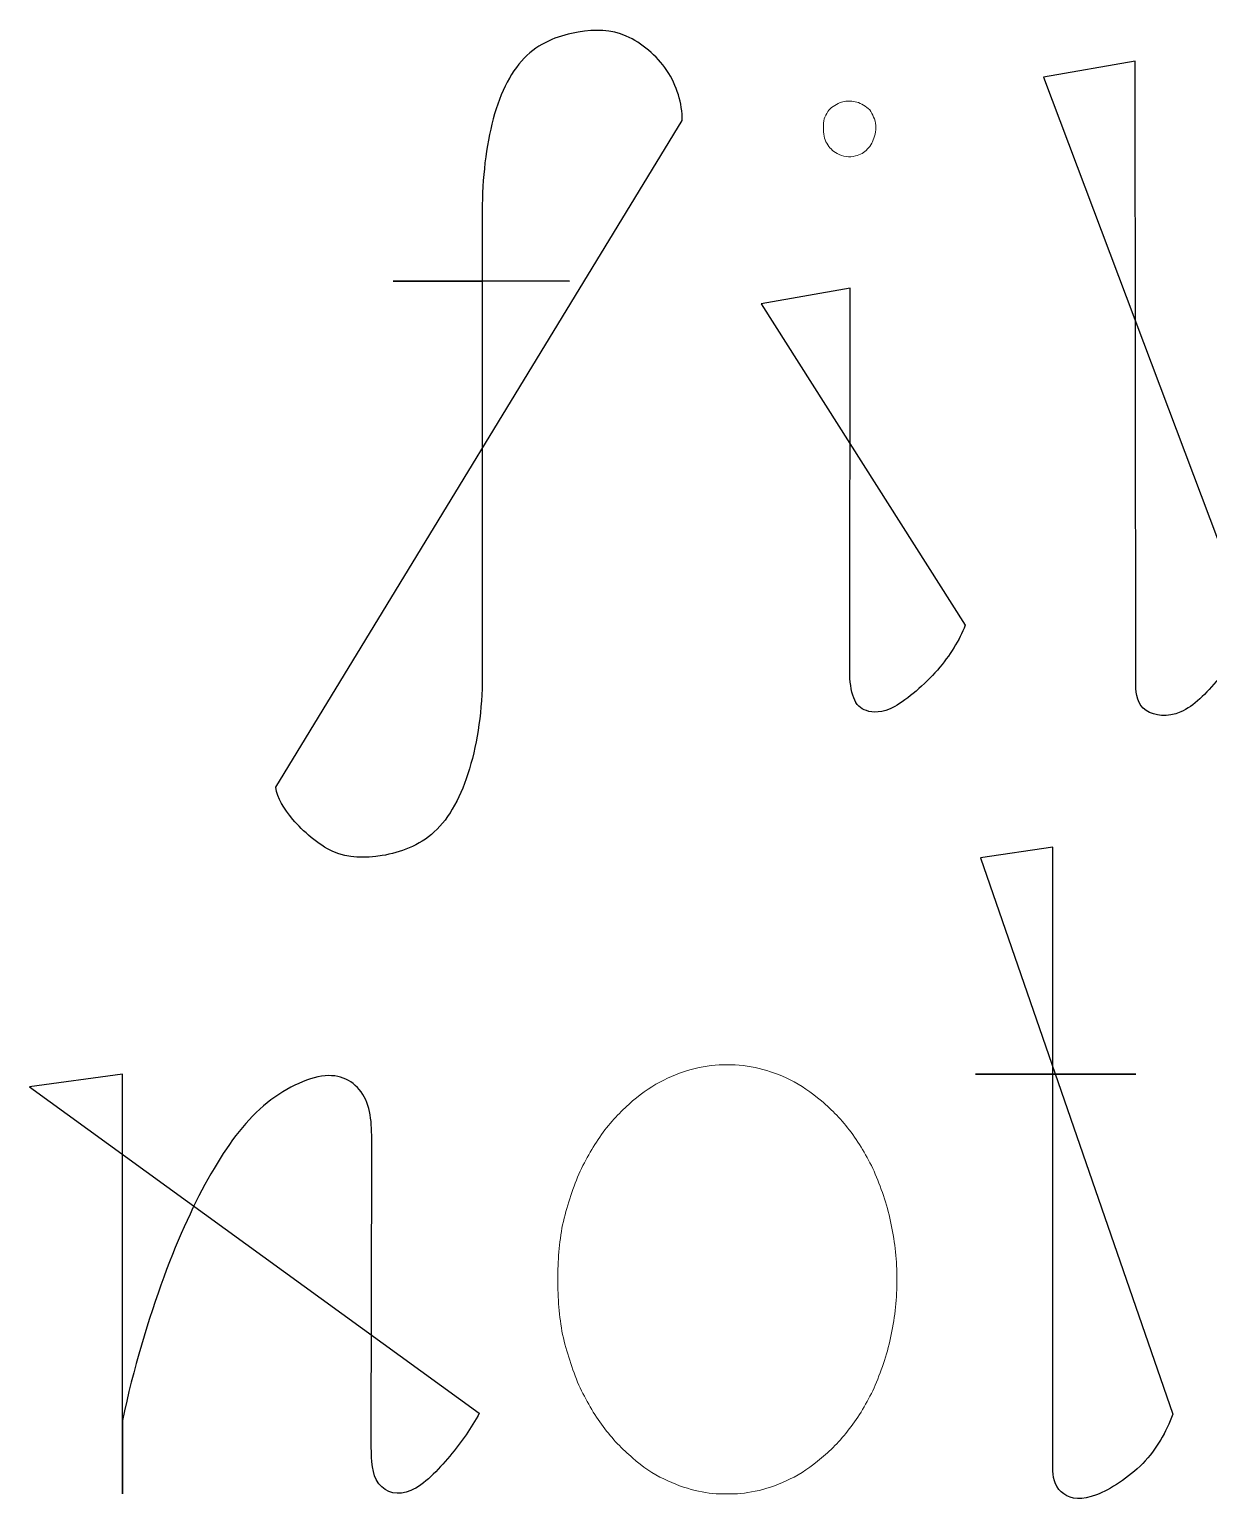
# Model space of a CAD drawing. Header units: centimetres. Extents: x -10.1 to 10.1, y -7.4 to 7.5.
# Drawn here: x -9.298 to -8.788, y 6.814 to 7.45 of the extents above; entities that cross this region are included whole.
import ezdxf

# ---------------------------------------------------------------- set-up
doc = ezdxf.new("R2010")
doc.units = ezdxf.units.CM
doc.header["$MEASUREMENT"] = 0
doc.layers.add('Layer 1', color=7, linetype='Continuous')

msp = doc.modelspace()

# ---------------------------------------------------------------- linework, layer by layer
at = {"layer": 'Layer 1', "color": 7}
for points, knots in [([(-9.19106, 7.12244), (-9.19011, 7.11749), (-9.18783, 7.1135), (-9.18363, 7.10852), (-9.18363, 7.10852), (-9.17924, 7.10339), (-9.17278, 7.09767), (-9.1663, 7.0946), (-9.1663, 7.0946), (-9.15963, 7.09174), (-9.15259, 7.09174), (-9.14497, 7.09288), (-9.14497, 7.09288), (-9.13735, 7.09423), (-9.12896, 7.09706), (-9.12248, 7.10317), (-9.12248, 7.10317), (-9.11581, 7.10907), (-9.11086, 7.11878), (-9.10724, 7.13042), (-9.10724, 7.13042), (-9.1038, 7.14222), (-9.10171, 7.15632), (-9.10171, 7.17024), (-9.10171, 7.17024), (-9.10171, 7.17024), (-9.10171, 7.34133), (-9.10171, 7.34133), (-9.10171, 7.34133), (-9.10171, 7.34133), (-9.1402, 7.34133), (-9.1402, 7.34133), (-9.1402, 7.34133), (-9.1402, 7.34133), (-9.064, 7.34133), (-9.064, 7.34133), (-9.064, 7.34133), (-9.064, 7.34133), (-9.10173, 7.34152), (-9.10173, 7.34152), (-9.10173, 7.34152), (-9.10173, 7.34152), (-9.10173, 7.37162), (-9.10173, 7.37162), (-9.10173, 7.37162), (-9.10173, 7.38572), (-9.1002, 7.39982), (-9.09697, 7.41144), (-9.09697, 7.41144), (-9.09393, 7.42327), (-9.08877, 7.43277), (-9.0825, 7.43888), (-9.0825, 7.43888), (-9.07583, 7.44497), (-9.06784, 7.44764), (-9.06022, 7.44899), (-9.06022, 7.44899), (-9.05279, 7.45013), (-9.04612, 7.45013), (-9.03945, 7.44727), (-9.03945, 7.44727), (-9.03278, 7.44423), (-9.0263, 7.43888), (-9.02193, 7.4324), (-9.02193, 7.4324), (-9.01754, 7.42573), (-9.01526, 7.4183), (-9.01526, 7.41068), (-9.01526, 7.41068), (-9.01526, 7.41068), (-9.19106, 7.12244), (-9.19106, 7.12244)], [0, 0, 0, 0, 0.052632, 0.052632, 0.052632, 0.052632, 0.105263, 0.105263, 0.105263, 0.105263, 0.157895, 0.157895, 0.157895, 0.157895, 0.210526, 0.210526, 0.210526, 0.210526, 0.263158, 0.263158, 0.263158, 0.263158, 0.315789, 0.315789, 0.315789, 0.315789, 0.368421, 0.368421, 0.368421, 0.368421, 0.421053, 0.421053, 0.421053, 0.421053, 0.473684, 0.473684, 0.473684, 0.473684, 0.526316, 0.526316, 0.526316, 0.526316, 0.578947, 0.578947, 0.578947, 0.578947, 0.631579, 0.631579, 0.631579, 0.631579, 0.684211, 0.684211, 0.684211, 0.684211, 0.736842, 0.736842, 0.736842, 0.736842, 0.789474, 0.789474, 0.789474, 0.789474, 0.842105, 0.842105, 0.842105, 0.842105, 0.894737, 0.894737, 0.894737, 0.894737, 1, 1, 1, 1]), ([(-8.859, 7.42954), (-8.859, 7.42954), (-8.81937, 7.43639), (-8.81937, 7.43639), (-8.81937, 7.43639), (-8.81937, 7.43639), (-8.81918, 7.16665), (-8.81918, 7.16665), (-8.81918, 7.16665), (-8.81918, 7.16265), (-8.81841, 7.15808), (-8.8146, 7.15562), (-8.8146, 7.15562), (-8.81098, 7.15313), (-8.80547, 7.15258), (-8.79973, 7.15504), (-8.79973, 7.15504), (-8.79399, 7.1575), (-8.7887, 7.16285), (-8.78335, 7.16933), (-8.78335, 7.16933), (-8.77822, 7.17581), (-8.77324, 7.18325), (-8.76925, 7.19124), (-8.76925, 7.19124), (-8.76925, 7.19124), (-8.859, 7.42954), (-8.859, 7.42954)], [0, 0, 0, 0, 0.125, 0.125, 0.125, 0.125, 0.25, 0.25, 0.25, 0.25, 0.375, 0.375, 0.375, 0.375, 0.5, 0.5, 0.5, 0.5, 0.625, 0.625, 0.625, 0.625, 0.75, 0.75, 0.75, 0.75, 1, 1, 1, 1]), ([(-8.859, 7.42954), (-8.859, 7.42954), (-8.859, 7.42954), (-8.859, 7.42954), (-8.859, 7.42954), (-8.859, 7.42954), (-8.859, 7.42954), (-8.859, 7.42954)], [0, 0, 0, 0, 0.333333, 0.333333, 0.333333, 0.333333, 1, 1, 1, 1]), ([(-8.98114, 7.33143), (-8.98114, 7.33143), (-8.94267, 7.33828), (-8.94267, 7.33828), (-8.94267, 7.33828), (-8.94267, 7.33828), (-8.94286, 7.17254), (-8.94286, 7.17254), (-8.94286, 7.17254), (-8.94286, 7.16836), (-8.9423, 7.16415), (-8.94114, 7.16111), (-8.94114, 7.16111), (-8.93998, 7.15807), (-8.93828, 7.15653), (-8.93561, 7.15558), (-8.93561, 7.15558), (-8.93294, 7.15463), (-8.92894, 7.15444), (-8.92341, 7.1573), (-8.92341, 7.1573), (-8.91788, 7.16053), (-8.91045, 7.16683), (-8.90494, 7.17312), (-8.90494, 7.17312), (-8.89941, 7.1796), (-8.89541, 7.18587), (-8.89293, 7.19254), (-8.89293, 7.19254), (-8.89293, 7.19254), (-8.98114, 7.33143), (-8.98114, 7.33143)], [0, 0, 0, 0, 0.111111, 0.111111, 0.111111, 0.111111, 0.222222, 0.222222, 0.222222, 0.222222, 0.333333, 0.333333, 0.333333, 0.333333, 0.444444, 0.444444, 0.444444, 0.444444, 0.555556, 0.555556, 0.555556, 0.555556, 0.666667, 0.666667, 0.666667, 0.666667, 0.777778, 0.777778, 0.777778, 0.777778, 1, 1, 1, 1]), ([(-8.98114, 7.33143), (-8.98114, 7.33143), (-8.98114, 7.33143), (-8.98114, 7.33143), (-8.98114, 7.33143), (-8.98114, 7.33143), (-8.98114, 7.33143), (-8.98114, 7.33143)], [0, 0, 0, 0, 0.333333, 0.333333, 0.333333, 0.333333, 1, 1, 1, 1]), ([(-9.19106, 7.12244), (-9.19106, 7.12244), (-9.19106, 7.12244), (-9.19106, 7.12244), (-9.19106, 7.12244), (-9.19106, 7.12244), (-9.19106, 7.12244), (-9.19106, 7.12244)], [0, 0, 0, 0, 0.333333, 0.333333, 0.333333, 0.333333, 1, 1, 1, 1]), ([(-8.88626, 7.09196), (-8.88626, 7.09196), (-8.85501, 7.09654), (-8.85501, 7.09654), (-8.85501, 7.09654), (-8.85501, 7.09654), (-8.85501, 6.99843), (-8.85501, 6.99843), (-8.85501, 6.99843), (-8.85501, 6.99843), (-8.81918, 6.99843), (-8.81918, 6.99843), (-8.81918, 6.99843), (-8.81918, 6.99843), (-8.88853, 6.99843), (-8.88853, 6.99843), (-8.88853, 6.99843), (-8.88853, 6.99843), (-8.85501, 6.99843), (-8.85501, 6.99843), (-8.85501, 6.99843), (-8.85501, 6.99843), (-8.85501, 6.82679), (-8.85501, 6.82679), (-8.85501, 6.82679), (-8.85501, 6.82298), (-8.85348, 6.81917), (-8.85025, 6.81687), (-8.85025, 6.81687), (-8.84702, 6.81459), (-8.84244, 6.81401), (-8.83615, 6.8165), (-8.83615, 6.8165), (-8.83006, 6.81878), (-8.82223, 6.82393), (-8.81615, 6.83002), (-8.81615, 6.83002), (-8.81006, 6.83632), (-8.80604, 6.84354), (-8.80319, 6.85135), (-8.80319, 6.85135), (-8.80319, 6.85135), (-8.88626, 7.09196), (-8.88626, 7.09196)], [0, 0, 0, 0, 0.083333, 0.083333, 0.083333, 0.083333, 0.166667, 0.166667, 0.166667, 0.166667, 0.25, 0.25, 0.25, 0.25, 0.333333, 0.333333, 0.333333, 0.333333, 0.416667, 0.416667, 0.416667, 0.416667, 0.5, 0.5, 0.5, 0.5, 0.583333, 0.583333, 0.583333, 0.583333, 0.666667, 0.666667, 0.666667, 0.666667, 0.75, 0.75, 0.75, 0.75, 0.833333, 0.833333, 0.833333, 0.833333, 1, 1, 1, 1]), ([(-8.88626, 7.09196), (-8.88626, 7.09196), (-8.88626, 7.09196), (-8.88626, 7.09196), (-8.88626, 7.09196), (-8.88626, 7.09196), (-8.88626, 7.09196), (-8.88626, 7.09196)], [0, 0, 0, 0, 0.333333, 0.333333, 0.333333, 0.333333, 1, 1, 1, 1]), ([(-9.29755, 6.9929), (-9.29755, 6.9929), (-9.25736, 6.99843), (-9.25736, 6.99843), (-9.25736, 6.99843), (-9.25736, 6.99843), (-9.25736, 6.81687), (-9.25736, 6.81687), (-9.25736, 6.81687), (-9.25736, 6.81687), (-9.25736, 6.84867), (-9.25736, 6.84867), (-9.25736, 6.84867), (-9.2526, 6.87097), (-9.24612, 6.89267), (-9.23945, 6.91058), (-9.23945, 6.91058), (-9.23297, 6.92868), (-9.22593, 6.94315), (-9.21905, 6.95535), (-9.21905, 6.95535), (-9.21201, 6.96755), (-9.20495, 6.97726), (-9.19638, 6.98469), (-9.19638, 6.98469), (-9.18781, 6.99194), (-9.1777, 6.99689), (-9.16971, 6.99765), (-9.16971, 6.99765), (-9.1619, 6.99842), (-9.15619, 6.99461), (-9.15275, 6.98852), (-9.15275, 6.98852), (-9.14931, 6.98243), (-9.14952, 6.97405), (-9.14952, 6.96585), (-9.14952, 6.96585), (-9.14952, 6.96585), (-9.14971, 6.83708), (-9.14971, 6.83708), (-9.14971, 6.83708), (-9.14971, 6.83155), (-9.14952, 6.82528), (-9.14648, 6.82126), (-9.14648, 6.82126), (-9.14325, 6.81726), (-9.13809, 6.81594), (-9.13256, 6.8184), (-9.13256, 6.8184), (-9.12684, 6.82068), (-9.12094, 6.82716), (-9.11579, 6.83327), (-9.11579, 6.83327), (-9.11066, 6.83936), (-9.10645, 6.84547), (-9.10304, 6.85174), (-9.10304, 6.85174), (-9.10304, 6.85174), (-9.29755, 6.9929), (-9.29755, 6.9929)], [0, 0, 0, 0, 0.0625, 0.0625, 0.0625, 0.0625, 0.125, 0.125, 0.125, 0.125, 0.1875, 0.1875, 0.1875, 0.1875, 0.25, 0.25, 0.25, 0.25, 0.3125, 0.3125, 0.3125, 0.3125, 0.375, 0.375, 0.375, 0.375, 0.4375, 0.4375, 0.4375, 0.4375, 0.5, 0.5, 0.5, 0.5, 0.5625, 0.5625, 0.5625, 0.5625, 0.625, 0.625, 0.625, 0.625, 0.6875, 0.6875, 0.6875, 0.6875, 0.75, 0.75, 0.75, 0.75, 0.8125, 0.8125, 0.8125, 0.8125, 0.875, 0.875, 0.875, 0.875, 1, 1, 1, 1]), ([(-9.29755, 6.9929), (-9.29755, 6.9929), (-9.29755, 6.9929), (-9.29755, 6.9929), (-9.29755, 6.9929), (-9.29755, 6.9929), (-9.29755, 6.9929), (-9.29755, 6.9929)], [0, 0, 0, 0, 0.333333, 0.333333, 0.333333, 0.333333, 1, 1, 1, 1])]:
    msp.add_open_spline(points, degree=3, knots=knots, dxfattribs=at)
at = {"layer": 'Layer 1', "lineweight": 0}
for points, knots in [([(-9.19106, 7.12244), (-9.19011, 7.11749), (-9.18783, 7.1135), (-9.18363, 7.10852), (-9.18363, 7.10852), (-9.17924, 7.10339), (-9.17278, 7.09767), (-9.1663, 7.0946), (-9.1663, 7.0946), (-9.15963, 7.09174), (-9.15259, 7.09174), (-9.14497, 7.09288), (-9.14497, 7.09288), (-9.13735, 7.09423), (-9.12896, 7.09706), (-9.12248, 7.10317), (-9.12248, 7.10317), (-9.11581, 7.10907), (-9.11086, 7.11878), (-9.10724, 7.13042), (-9.10724, 7.13042), (-9.1038, 7.14222), (-9.10171, 7.15632), (-9.10171, 7.17024), (-9.10171, 7.17024), (-9.10171, 7.17024), (-9.10171, 7.34133), (-9.10171, 7.34133), (-9.10171, 7.34133), (-9.10171, 7.34133), (-9.1402, 7.34133), (-9.1402, 7.34133), (-9.1402, 7.34133), (-9.1402, 7.34133), (-9.064, 7.34133), (-9.064, 7.34133), (-9.064, 7.34133), (-9.064, 7.34133), (-9.10173, 7.34152), (-9.10173, 7.34152), (-9.10173, 7.34152), (-9.10173, 7.34152), (-9.10173, 7.37162), (-9.10173, 7.37162), (-9.10173, 7.37162), (-9.10173, 7.38572), (-9.1002, 7.39982), (-9.09697, 7.41144), (-9.09697, 7.41144), (-9.09393, 7.42327), (-9.08877, 7.43277), (-9.0825, 7.43888), (-9.0825, 7.43888), (-9.07583, 7.44497), (-9.06784, 7.44764), (-9.06022, 7.44899), (-9.06022, 7.44899), (-9.05279, 7.45013), (-9.04612, 7.45013), (-9.03945, 7.44727), (-9.03945, 7.44727), (-9.03278, 7.44423), (-9.0263, 7.43888), (-9.02193, 7.4324), (-9.02193, 7.4324), (-9.01754, 7.42573), (-9.01526, 7.4183), (-9.01526, 7.41068)], [0, 0, 0, 0, 0.055556, 0.055556, 0.055556, 0.055556, 0.111111, 0.111111, 0.111111, 0.111111, 0.166667, 0.166667, 0.166667, 0.166667, 0.222222, 0.222222, 0.222222, 0.222222, 0.277778, 0.277778, 0.277778, 0.277778, 0.333333, 0.333333, 0.333333, 0.333333, 0.388889, 0.388889, 0.388889, 0.388889, 0.444444, 0.444444, 0.444444, 0.444444, 0.5, 0.5, 0.5, 0.5, 0.555556, 0.555556, 0.555556, 0.555556, 0.611111, 0.611111, 0.611111, 0.611111, 0.666667, 0.666667, 0.666667, 0.666667, 0.722222, 0.722222, 0.722222, 0.722222, 0.777778, 0.777778, 0.777778, 0.777778, 0.833333, 0.833333, 0.833333, 0.833333, 0.888889, 0.888889, 0.888889, 0.888889, 1, 1, 1, 1]), ([(-8.859, 7.42954), (-8.859, 7.42954), (-8.81937, 7.43639), (-8.81937, 7.43639), (-8.81937, 7.43639), (-8.81937, 7.43639), (-8.81918, 7.16665), (-8.81918, 7.16665), (-8.81918, 7.16665), (-8.81918, 7.16265), (-8.81841, 7.15808), (-8.8146, 7.15562), (-8.8146, 7.15562), (-8.81098, 7.15313), (-8.80547, 7.15258), (-8.79973, 7.15504), (-8.79973, 7.15504), (-8.79399, 7.1575), (-8.7887, 7.16285), (-8.78335, 7.16933), (-8.78335, 7.16933), (-8.77822, 7.17581), (-8.77324, 7.18325), (-8.76925, 7.19124)], [0, 0, 0, 0, 0.142857, 0.142857, 0.142857, 0.142857, 0.285714, 0.285714, 0.285714, 0.285714, 0.428571, 0.428571, 0.428571, 0.428571, 0.571429, 0.571429, 0.571429, 0.571429, 0.714286, 0.714286, 0.714286, 0.714286, 1, 1, 1, 1]), ([(-8.859, 7.42954), (-8.859, 7.42954), (-8.859, 7.42954), (-8.859, 7.42954), (-8.859, 7.42954), (-8.859, 7.42954), (-8.859, 7.42954), (-8.859, 7.42954)], [0, 0, 0, 0, 0.333333, 0.333333, 0.333333, 0.333333, 1, 1, 1, 1]), ([(-8.98114, 7.33143), (-8.98114, 7.33143), (-8.94267, 7.33828), (-8.94267, 7.33828), (-8.94267, 7.33828), (-8.94267, 7.33828), (-8.94286, 7.17254), (-8.94286, 7.17254), (-8.94286, 7.17254), (-8.94286, 7.16836), (-8.9423, 7.16415), (-8.94114, 7.16111), (-8.94114, 7.16111), (-8.93998, 7.15807), (-8.93828, 7.15653), (-8.93561, 7.15558), (-8.93561, 7.15558), (-8.93294, 7.15463), (-8.92894, 7.15444), (-8.92341, 7.1573), (-8.92341, 7.1573), (-8.91788, 7.16053), (-8.91045, 7.16683), (-8.90494, 7.17312), (-8.90494, 7.17312), (-8.89941, 7.1796), (-8.89541, 7.18587), (-8.89293, 7.19254)], [0, 0, 0, 0, 0.125, 0.125, 0.125, 0.125, 0.25, 0.25, 0.25, 0.25, 0.375, 0.375, 0.375, 0.375, 0.5, 0.5, 0.5, 0.5, 0.625, 0.625, 0.625, 0.625, 0.75, 0.75, 0.75, 0.75, 1, 1, 1, 1]), ([(-8.98114, 7.33143), (-8.98114, 7.33143), (-8.98114, 7.33143), (-8.98114, 7.33143), (-8.98114, 7.33143), (-8.98114, 7.33143), (-8.98114, 7.33143), (-8.98114, 7.33143)], [0, 0, 0, 0, 0.333333, 0.333333, 0.333333, 0.333333, 1, 1, 1, 1]), ([(-9.19106, 7.12244), (-9.19106, 7.12244), (-9.19106, 7.12244), (-9.19106, 7.12244), (-9.19106, 7.12244), (-9.19106, 7.12244), (-9.19106, 7.12244), (-9.19106, 7.12244)], [0, 0, 0, 0, 0.333333, 0.333333, 0.333333, 0.333333, 1, 1, 1, 1]), ([(-8.88626, 7.09196), (-8.88626, 7.09196), (-8.85501, 7.09654), (-8.85501, 7.09654), (-8.85501, 7.09654), (-8.85501, 7.09654), (-8.85501, 6.99843), (-8.85501, 6.99843), (-8.85501, 6.99843), (-8.85501, 6.99843), (-8.81918, 6.99843), (-8.81918, 6.99843), (-8.81918, 6.99843), (-8.81918, 6.99843), (-8.88853, 6.99843), (-8.88853, 6.99843), (-8.88853, 6.99843), (-8.88853, 6.99843), (-8.85501, 6.99843), (-8.85501, 6.99843), (-8.85501, 6.99843), (-8.85501, 6.99843), (-8.85501, 6.82679), (-8.85501, 6.82679), (-8.85501, 6.82679), (-8.85501, 6.82298), (-8.85348, 6.81917), (-8.85025, 6.81687), (-8.85025, 6.81687), (-8.84702, 6.81459), (-8.84244, 6.81401), (-8.83615, 6.8165), (-8.83615, 6.8165), (-8.83006, 6.81878), (-8.82223, 6.82393), (-8.81615, 6.83002), (-8.81615, 6.83002), (-8.81006, 6.83632), (-8.80604, 6.84354), (-8.80319, 6.85135)], [0, 0, 0, 0, 0.090909, 0.090909, 0.090909, 0.090909, 0.181818, 0.181818, 0.181818, 0.181818, 0.272727, 0.272727, 0.272727, 0.272727, 0.363636, 0.363636, 0.363636, 0.363636, 0.454545, 0.454545, 0.454545, 0.454545, 0.545455, 0.545455, 0.545455, 0.545455, 0.636364, 0.636364, 0.636364, 0.636364, 0.727273, 0.727273, 0.727273, 0.727273, 0.818182, 0.818182, 0.818182, 0.818182, 1, 1, 1, 1]), ([(-8.88626, 7.09196), (-8.88626, 7.09196), (-8.88626, 7.09196), (-8.88626, 7.09196), (-8.88626, 7.09196), (-8.88626, 7.09196), (-8.88626, 7.09196), (-8.88626, 7.09196)], [0, 0, 0, 0, 0.333333, 0.333333, 0.333333, 0.333333, 1, 1, 1, 1]), ([(-9.29755, 6.9929), (-9.29755, 6.9929), (-9.25736, 6.99843), (-9.25736, 6.99843), (-9.25736, 6.99843), (-9.25736, 6.99843), (-9.25736, 6.81687), (-9.25736, 6.81687), (-9.25736, 6.81687), (-9.25736, 6.81687), (-9.25736, 6.84867), (-9.25736, 6.84867), (-9.25736, 6.84867), (-9.2526, 6.87097), (-9.24612, 6.89267), (-9.23945, 6.91058), (-9.23945, 6.91058), (-9.23297, 6.92868), (-9.22593, 6.94315), (-9.21905, 6.95535), (-9.21905, 6.95535), (-9.21201, 6.96755), (-9.20495, 6.97726), (-9.19638, 6.98469), (-9.19638, 6.98469), (-9.18781, 6.99194), (-9.1777, 6.99689), (-9.16971, 6.99765), (-9.16971, 6.99765), (-9.1619, 6.99842), (-9.15619, 6.99461), (-9.15275, 6.98852), (-9.15275, 6.98852), (-9.14931, 6.98243), (-9.14952, 6.97405), (-9.14952, 6.96585), (-9.14952, 6.96585), (-9.14952, 6.96585), (-9.14971, 6.83708), (-9.14971, 6.83708), (-9.14971, 6.83708), (-9.14971, 6.83155), (-9.14952, 6.82528), (-9.14648, 6.82126), (-9.14648, 6.82126), (-9.14325, 6.81726), (-9.13809, 6.81594), (-9.13256, 6.8184), (-9.13256, 6.8184), (-9.12684, 6.82068), (-9.12094, 6.82716), (-9.11579, 6.83327), (-9.11579, 6.83327), (-9.11066, 6.83936), (-9.10645, 6.84547), (-9.10304, 6.85174)], [0, 0, 0, 0, 0.066667, 0.066667, 0.066667, 0.066667, 0.133333, 0.133333, 0.133333, 0.133333, 0.2, 0.2, 0.2, 0.2, 0.266667, 0.266667, 0.266667, 0.266667, 0.333333, 0.333333, 0.333333, 0.333333, 0.4, 0.4, 0.4, 0.4, 0.466667, 0.466667, 0.466667, 0.466667, 0.533333, 0.533333, 0.533333, 0.533333, 0.6, 0.6, 0.6, 0.6, 0.666667, 0.666667, 0.666667, 0.666667, 0.733333, 0.733333, 0.733333, 0.733333, 0.8, 0.8, 0.8, 0.8, 0.866667, 0.866667, 0.866667, 0.866667, 1, 1, 1, 1]), ([(-9.29755, 6.9929), (-9.29755, 6.9929), (-9.29755, 6.9929), (-9.29755, 6.9929), (-9.29755, 6.9929), (-9.29755, 6.9929), (-9.29755, 6.9929), (-9.29755, 6.9929)], [0, 0, 0, 0, 0.333333, 0.333333, 0.333333, 0.333333, 1, 1, 1, 1])]:
    msp.add_open_spline(points, degree=3, knots=knots, dxfattribs=at)
at = {"layer": 'Layer 1', "color": 7, "lineweight": 0}
for points, knots in [([(-8.94703, 7.41848), (-8.94626, 7.41867), (-8.9455, 7.41885), (-8.94454, 7.41904), (-8.94454, 7.41904), (-8.94377, 7.41904), (-8.94282, 7.41904), (-8.94187, 7.41904), (-8.94187, 7.41904), (-8.94092, 7.41885), (-8.93996, 7.41867), (-8.93901, 7.41848), (-8.93901, 7.41848), (-8.9371, 7.41771), (-8.93501, 7.41639), (-8.93367, 7.41467), (-8.93367, 7.41467), (-8.93311, 7.41353), (-8.93272, 7.41258), (-8.93216, 7.41142), (-8.93216, 7.41142), (-8.93179, 7.41028), (-8.93158, 7.40893), (-8.93158, 7.40761), (-8.93158, 7.40761), (-8.93158, 7.40647), (-8.93177, 7.40512), (-8.93216, 7.40399), (-8.93216, 7.40399), (-8.93253, 7.40285), (-8.93272, 7.40171), (-8.9333, 7.40095), (-8.9333, 7.40095), (-8.93388, 7.4), (-8.93444, 7.39904), (-8.93521, 7.39846), (-8.93521, 7.39846), (-8.93598, 7.39751), (-8.93674, 7.39693), (-8.93749, 7.39655), (-8.93749, 7.39655), (-8.93844, 7.39599), (-8.93921, 7.3956), (-8.94035, 7.39541), (-8.94035, 7.39541), (-8.94302, 7.39464), (-8.94588, 7.39504), (-8.94834, 7.39655), (-8.94834, 7.39655), (-8.94929, 7.39692), (-8.95006, 7.3975), (-8.95083, 7.39846), (-8.95083, 7.39846), (-8.95178, 7.39902), (-8.95215, 7.39999), (-8.95274, 7.40095), (-8.95274, 7.40095), (-8.9533, 7.40172), (-8.95369, 7.40286), (-8.95388, 7.40399), (-8.95388, 7.40399), (-8.95425, 7.40513), (-8.95425, 7.40648), (-8.95425, 7.40761), (-8.95425, 7.40761), (-8.95425, 7.40896), (-8.95425, 7.41028), (-8.95388, 7.41142), (-8.95388, 7.41142), (-8.95351, 7.41256), (-8.95293, 7.41351), (-8.95235, 7.41467), (-8.95235, 7.41467), (-8.95177, 7.41544), (-8.951, 7.4162), (-8.95007, 7.41676), (-8.95007, 7.41676), (-8.94894, 7.41753), (-8.94817, 7.4179), (-8.94703, 7.41848)], [0, 0, 0, 0, 0.047619, 0.047619, 0.047619, 0.047619, 0.095238, 0.095238, 0.095238, 0.095238, 0.142857, 0.142857, 0.142857, 0.142857, 0.190476, 0.190476, 0.190476, 0.190476, 0.238095, 0.238095, 0.238095, 0.238095, 0.285714, 0.285714, 0.285714, 0.285714, 0.333333, 0.333333, 0.333333, 0.333333, 0.380952, 0.380952, 0.380952, 0.380952, 0.428571, 0.428571, 0.428571, 0.428571, 0.47619, 0.47619, 0.47619, 0.47619, 0.52381, 0.52381, 0.52381, 0.52381, 0.571429, 0.571429, 0.571429, 0.571429, 0.619048, 0.619048, 0.619048, 0.619048, 0.666667, 0.666667, 0.666667, 0.666667, 0.714286, 0.714286, 0.714286, 0.714286, 0.761905, 0.761905, 0.761905, 0.761905, 0.809524, 0.809524, 0.809524, 0.809524, 0.857143, 0.857143, 0.857143, 0.857143, 0.904762, 0.904762, 0.904762, 0.904762, 1, 1, 1, 1]), ([(-8.99616, 6.81687), (-8.99616, 6.81687), (-8.99749, 6.81687), (-8.99749, 6.81687), (-8.99749, 6.81687), (-9.00167, 6.81687), (-9.00569, 6.81745), (-9.00969, 6.8184), (-9.00969, 6.8184), (-9.01408, 6.81954), (-9.01866, 6.82107), (-9.02321, 6.82335), (-9.02321, 6.82335), (-9.02779, 6.82544), (-9.03255, 6.82869), (-9.03673, 6.83248), (-9.03673, 6.83248), (-9.04112, 6.8361), (-9.04549, 6.84068), (-9.04948, 6.846), (-9.04948, 6.846), (-9.05347, 6.85132), (-9.05691, 6.85743), (-9.05996, 6.86391), (-9.05996, 6.86391), (-9.06282, 6.87097), (-9.0653, 6.8782), (-9.067, 6.88582), (-9.067, 6.88582), (-9.06853, 6.89363), (-9.06909, 6.90164), (-9.06909, 6.90963), (-9.06909, 6.90963), (-9.06909, 6.91762), (-9.06851, 6.92545), (-9.067, 6.93326), (-9.067, 6.93326), (-9.06528, 6.94088), (-9.06282, 6.94831), (-9.05996, 6.95517), (-9.05996, 6.95517), (-9.05692, 6.96184), (-9.05348, 6.96774), (-9.04948, 6.97327), (-9.04948, 6.97327), (-9.04548, 6.97861), (-9.04109, 6.98298), (-9.03673, 6.98679), (-9.03673, 6.98679), (-9.02797, 6.99441), (-9.01863, 6.99862), (-9.00969, 7.00089), (-9.00969, 7.00089), (-9.00035, 7.00298), (-8.99122, 7.00298), (-8.98207, 7.00089), (-8.98207, 7.00089), (-8.97768, 6.99975), (-8.97313, 6.99822), (-8.96855, 6.99594), (-8.96855, 6.99594), (-8.96397, 6.99366), (-8.95961, 6.9906), (-8.95503, 6.98679), (-8.95503, 6.98679), (-8.95045, 6.98298), (-8.94627, 6.97859), (-8.94228, 6.97327), (-8.94228, 6.97327), (-8.93828, 6.96774), (-8.93466, 6.96184), (-8.9318, 6.95517), (-8.9318, 6.95517), (-8.92894, 6.94832), (-8.92627, 6.94088), (-8.92495, 6.93326), (-8.92495, 6.93326), (-8.92323, 6.92545), (-8.92246, 6.91765), (-8.92246, 6.90963), (-8.92246, 6.90963), (-8.92246, 6.90164), (-8.92323, 6.89362), (-8.92495, 6.88582), (-8.92495, 6.88582), (-8.92627, 6.8782), (-8.92895, 6.87095), (-8.9318, 6.86391), (-8.9318, 6.86391), (-8.93466, 6.85743), (-8.93828, 6.85134), (-8.94228, 6.846), (-8.94228, 6.846), (-8.94628, 6.84066), (-8.95048, 6.8361), (-8.95503, 6.83248), (-8.95503, 6.83248), (-8.95961, 6.82867), (-8.964, 6.82544), (-8.96855, 6.82335), (-8.96855, 6.82335), (-8.97313, 6.82107), (-8.9777, 6.81954), (-8.98207, 6.8184), (-8.98207, 6.8184), (-8.98646, 6.81745), (-8.99046, 6.81687), (-8.99427, 6.81687), (-8.99427, 6.81687), (-8.99427, 6.81687), (-8.99616, 6.81687), (-8.99616, 6.81687)], [0, 0, 0, 0, 0.034483, 0.034483, 0.034483, 0.034483, 0.068966, 0.068966, 0.068966, 0.068966, 0.103448, 0.103448, 0.103448, 0.103448, 0.137931, 0.137931, 0.137931, 0.137931, 0.172414, 0.172414, 0.172414, 0.172414, 0.206897, 0.206897, 0.206897, 0.206897, 0.241379, 0.241379, 0.241379, 0.241379, 0.275862, 0.275862, 0.275862, 0.275862, 0.310345, 0.310345, 0.310345, 0.310345, 0.344828, 0.344828, 0.344828, 0.344828, 0.37931, 0.37931, 0.37931, 0.37931, 0.413793, 0.413793, 0.413793, 0.413793, 0.448276, 0.448276, 0.448276, 0.448276, 0.482759, 0.482759, 0.482759, 0.482759, 0.517241, 0.517241, 0.517241, 0.517241, 0.551724, 0.551724, 0.551724, 0.551724, 0.586207, 0.586207, 0.586207, 0.586207, 0.62069, 0.62069, 0.62069, 0.62069, 0.655172, 0.655172, 0.655172, 0.655172, 0.689655, 0.689655, 0.689655, 0.689655, 0.724138, 0.724138, 0.724138, 0.724138, 0.758621, 0.758621, 0.758621, 0.758621, 0.793103, 0.793103, 0.793103, 0.793103, 0.827586, 0.827586, 0.827586, 0.827586, 0.862069, 0.862069, 0.862069, 0.862069, 0.896552, 0.896552, 0.896552, 0.896552, 0.931034, 0.931034, 0.931034, 0.931034, 1, 1, 1, 1])]:
    msp.add_open_spline(points, degree=3, knots=knots, dxfattribs=at)

doc.saveas('drawing.dxf')
